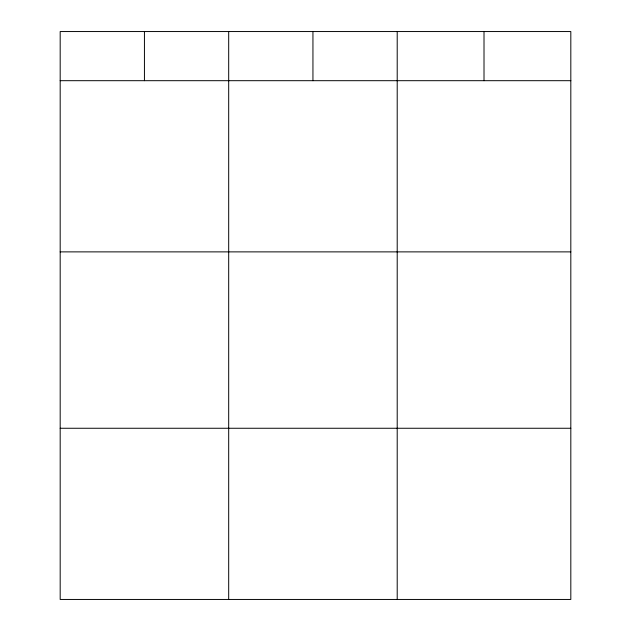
<?xml version="1.0" encoding="UTF-8"?>
<svg xmlns="http://www.w3.org/2000/svg" width="631" height="631" viewBox="0 0 631 631"><rect width="100%" height="100%" fill="white"/><g stroke="black" fill="none" stroke-linecap="round" stroke-linejoin="round"><path stroke-width="0.95" d="M570.818 80.689L570.818 599.45L60.182 599.45L60.182 31.55L570.818 31.55L570.818 80.689L60.182 80.689M60.182 251.879L570.818 251.879M60.182 428.26L570.818 428.26M484.009 31.55L484.009 80.689M397.207 31.55L397.207 599.45M312.944 31.55L312.944 80.689M228.69 31.55L228.69 599.45M144.436 31.55L144.436 80.689"/></g></svg>
